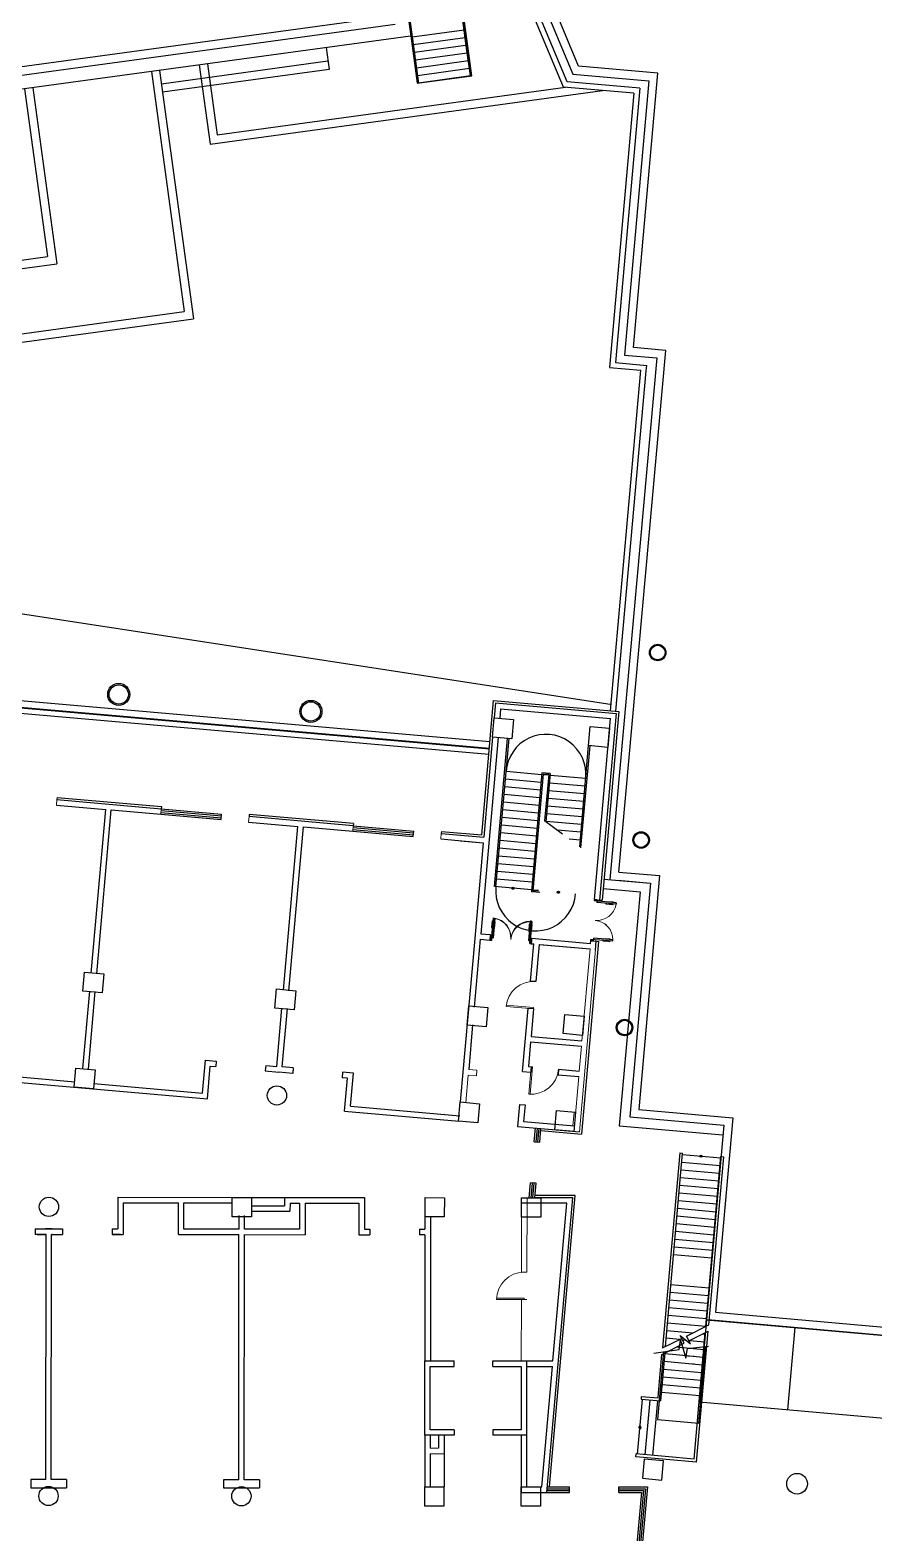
# Model space of a CAD drawing. Header units: millimetres. Extents: x 1311049 to 1489343, y -2265 to 146932.
# Drawn here: x 1392067 to 1422689, y 38219 to 92795 of the extents above; entities that cross this region are included whole.
import ezdxf

# ---------------------------------------------------------------- set-up
doc = ezdxf.new("R2010")
doc.units = ezdxf.units.MM
doc.header["$LTSCALE"] = 1000
doc.layers.get('0').update_dxf_attribs({"linetype": 'CONTINUOUS'})
for name, color, linetype in [('00外装饰面', 7, 'CONTINUOUS'), ('A-DOOR', 7, 'CONTINUOUS'), ('A—墙体', 7, 'CONTINUOUS'), ('A—楼梯、电梯、栏杆', 7, 'CONTINUOUS'), ('A—门窗', 7, 'CONTINUOUS'), ('E1-RV-1F$0$WRV-1-01-N1$0$AUDIT_D_120618114340-341', 1, 'CONTINUOUS'), ('I—平面—门', 22, 'CONTINUOUS')]:
    doc.layers.add(name, color=color, linetype=linetype)
for name, color, linetype, lineweight in [('E1-RI-1F$0$A-DOOR', 7, 'CONTINUOUS', 5), ('E1-RI-1F$0$A-WALL', 7, 'CONTINUOUS', 5), ('E1-RV-1F$0$$2$A-WALL', 7, 'CONTINUOUS', 5), ('E1-RV-1F$0$A-WALL', 7, 'CONTINUOUS', 5)]:
    doc.layers.add(name, color=color, linetype=linetype, lineweight=lineweight)
doc.layers.get('E1-RV-1F$0$WRV-1-01-N1$0$AUDIT_D_120618114340-341').off()
doc.layers.get('I—平面—门').off()

# ---------------------------------------------------------------- blocks, each defined once
blk = doc.blocks.new('$DorLib2D$00000011')
at = {"lineweight": 13}
for p, q in [((-0.483, 0.396), (-0.483, 0.235)), ((-0.417, 0.396), (-0.417, 0.235)), ((0.417, 0.396), (0.417, 0.235)), ((0.483, 0.396), (0.483, 0.235))]:
    blk.add_line(p, q, dxfattribs=at)
for p, q in [((-0.483, 0.396), (-0.467, 0.396)), ((-0.467, 0.471), (-0.467, -0.062)), ((-0.467, 0.471), (-0.433, 0.471)), ((-0.433, 0.471), (-0.433, 0.004)), ((-0.417, 0.396), (-0.433, 0.396)), ((0.417, 0.396), (0.433, 0.396)), ((0.433, 0.471), (0.433, 0.004)), ((0.467, 0.471), (0.433, 0.471)), ((0.467, 0.471), (0.467, -0.062)), ((0.483, 0.396), (0.467, 0.396)), ((-0.5, 0.004), (-0.433, 0.004)), ((-0.5, 0.004), (-0.5, -0.062)), ((-0.483, 0.235), (-0.467, 0.235)), ((-0.417, 0.235), (-0.433, 0.235)), ((0.417, 0.235), (0.433, 0.235)), ((0.5, 0.004), (0.433, 0.004)), ((0.483, 0.235), (0.467, 0.235)), ((0.5, 0.004), (0.5, -0.062)), ((-0.5, -0.062), (-0.467, -0.062)), ((0.5, -0.062), (0.467, -0.062))]:
    blk.add_line(p, q)
for centre, start, end in [((-0.467, 0.004), 0, 85.904), ((0.467, 0.004), 94.096, 180)]:
    blk.add_arc(centre, 0.467, start, end, dxfattribs=at)
blk = doc.blocks.new('door-doublewing')
at = {"layer": 'A-DOOR', "color": 4, "xscale": -0.9999999999999998, "rotation": 180}
blk.add_blockref('$DorLib2D$00000011', (0, -0.029), dxfattribs=at)
blk = doc.blocks.new('E1-RI-1F$0$SINGLE-FLUSH_VISION_-_36__')
at = {"layer": 'E1-RI-1F$0$A-DOOR'}
for p, q in [((406, -76), (406, -1075)), ((457, -76), (406, -76)), ((457, -76), (457, -1076))]:
    blk.add_line(p, q, dxfattribs=at)
blk.add_arc((457, -76), 1000, 180, 270, dxfattribs=at)
blk = doc.blocks.new('E1-RV-1F$0$3')
at = {"layer": 'A—楼梯、电梯、栏杆'}
h = blk.add_hatch(color=256, dxfattribs=at)
edge = h.paths.add_edge_path()
edge.add_arc((10773785, -7567737), 20, 138.7891, 318.7891, ccw=False)
edge.add_arc((10773785, -7567737), 20, -41.2109, 138.7891, ccw=False)
blk.add_lwpolyline([(10773800, -7567750, -1), (10773770, -7567724, -1)], format="xyb", close=True, dxfattribs=at)

msp = doc.modelspace()

# ---------------------------------------------------------------- linework, layer by layer
at = {"elevation": 0}
for points in [[(1408912, 67814), (1409609, 67753), (1409547, 67055), (1408850, 67117)], [(1412398, 67506), (1413095, 67445), (1413034, 66747), (1412336, 66809)], [(1394041, 58588), (1394739, 58526), (1394677, 57829), (1393980, 57891)], [(1401014, 57972), (1401711, 57910), (1401650, 57213), (1400953, 57274)], [(1407987, 57355), (1408684, 57294), (1408623, 56596), (1407925, 56658)], [(1411473, 57047), (1412171, 56985), (1412109, 56288), (1411412, 56350)], [(1393733, 55102), (1394430, 55040), (1394369, 54343), (1393672, 54404)], [(1407679, 53869), (1408376, 53807), (1408314, 53110), (1407617, 53172)], [(1411165, 53561), (1411862, 53499), (1411801, 52802), (1411104, 52863)], [(1399400, 50402), (1400100, 50401), (1400099, 49701), (1399399, 49702)], [(1406400, 50394), (1407100, 50393), (1407099, 49693), (1406399, 49694)], [(1409900, 50390), (1410600, 50389), (1410599, 49689), (1409899, 49690)], [(1415054, 40837), (1414357, 40899), (1414295, 40202), (1414993, 40140)], [(1406387, 39894), (1407087, 39893), (1407087, 39193), (1406387, 39194)], [(1409887, 39890), (1410587, 39889), (1410586, 39189), (1409886, 39190)]]:
    msp.add_lwpolyline(points, close=True, dxfattribs=at)
for centre, radius in [((1414843, 70189, 0), 300), ((1414843, 70189, 0), 265), ((1395284, 68668, 0), 350), ((1402257, 68051, 0), 350), ((1414242, 63381, 0), 300), ((1414242, 63381, 0), 265), ((1413640, 56572, 0), 300), ((1413640, 56572, 0), 265), ((1401024, 54106, 0), 350), ((1392750, 50060, 0), 350), ((1392737, 39560, 0), 350), ((1399737, 39552, 0), 350), ((1419900, 40006, 0), 375)]:
    msp.add_circle(centre, radius)
at = {"layer": '00外装饰面', "ltscale": 5}
for p, q in [((1408456, 63568), (1408887, 68449)), ((1408887, 68449), (1413430, 68047)), ((1413430, 68047), (1412824, 61194)), ((1393046, 64930), (1393039, 64851)), ((1393046, 64930), (1396831, 64596)), ((1396831, 64596), (1396824, 64516)), ((1400019, 64314), (1400012, 64234)), ((1403804, 63979), (1400019, 64314)), ((1403804, 63979), (1403797, 63900)), ((1406992, 63697), (1406985, 63618)), ((1406992, 63697), (1408456, 63568)), ((1412744, 61201), (1412824, 61194)), ((1412692, 59700), (1412073, 52697)), ((1412612, 59707), (1412692, 59700)), ((1410598, 52828), (1412073, 52697)), ((1411848, 50470), (1410390, 50470)), ((1410915, 39890), (1411848, 50470))]:
    msp.add_line(p, q, dxfattribs=at)
for centre in [(1395284, 68668), (1402257, 68051)]:
    msp.add_circle(centre, 400, dxfattribs=at)
at = {"layer": 'A—墙体'}
for p, q in [((1408960, 68362), (1408912, 67814)), ((1408960, 68362), (1413343, 67975)), ((1409142, 68145), (1409111, 67797)), ((1409142, 68145), (1413126, 67793)), ((1412545, 61219), (1413126, 67793)), ((1412744, 61201), (1413343, 67975)), ((1409049, 67100), (1408420, 59977)), ((1408850, 67117), (1408529, 63481)), ((1393021, 64651), (1394814, 64493)), ((1393039, 64851), (1396824, 64516)), ((1394288, 58541), (1394814, 64493)), ((1394487, 58524), (1395014, 64475)), ((1395014, 64475), (1396807, 64317)), ((1399994, 64035), (1401787, 63877)), ((1403797, 63900), (1400012, 64234)), ((1401261, 57925), (1401787, 63877)), ((1401460, 57907), (1401986, 63859)), ((1401986, 63859), (1403779, 63700)), ((1406967, 63419), (1408511, 63282)), ((1406985, 63618), (1408529, 63481)), ((1407681, 63355), (1408511, 63282)), ((1407698, 63555), (1408529, 63481)), ((1408511, 63282), (1408203, 59801)), ((1412545, 61219), (1412744, 61201)), ((1408203, 59801), (1407679, 53869)), ((1408402, 59778), (1408184, 57313)), ((1408402, 59778), (1408751, 59747)), ((1408420, 59977), (1408768, 59946)), ((1408768, 59946), (1408751, 59747)), ((1410226, 58262), (1410344, 59606)), ((1410262, 59814), (1410245, 59615)), ((1410245, 59615), (1410344, 59606)), ((1410262, 59814), (1412404, 59625)), ((1410544, 59589), (1410425, 58244)), ((1410544, 59589), (1412386, 59426)), ((1412404, 59625), (1412413, 59725)), ((1412413, 59725), (1412612, 59707)), ((1412583, 59383), (1412612, 59707)), ((1393982, 55080), (1394231, 57894)), ((1394181, 55062), (1394430, 57876)), ((1410425, 58244), (1410226, 58262)), ((1401017, 55160), (1401204, 57277)), ((1401216, 55143), (1401403, 57260)), ((1409935, 54974), (1410137, 57265)), ((1410337, 57248), (1410137, 57265)), ((1410337, 57248), (1410249, 56252)), ((1408127, 56665), (1407984, 55047)), ((1410249, 56252), (1412091, 56089)), ((1410231, 56053), (1410152, 55156)), ((1410231, 56053), (1412074, 55890)), ((1398321, 54194), (1398427, 55389)), ((1398427, 55389), (1398825, 55354)), ((1398503, 53977), (1398608, 55173)), ((1398608, 55173), (1398808, 55155)), ((1398825, 55354), (1398808, 55155)), ((1400618, 55196), (1400601, 54997)), ((1400618, 55196), (1401017, 55160)), ((1401614, 55108), (1401216, 55143)), ((1410152, 55156), (1410251, 55147)), ((1410251, 55147), (1410234, 54948)), ((1389538, 54770), (1398503, 53977)), ((1389754, 54951), (1393689, 54604)), ((1400601, 54997), (1401099, 54952)), ((1401597, 54908), (1401099, 54952)), ((1401614, 55108), (1401597, 54908)), ((1403407, 54949), (1403390, 54750)), ((1403589, 54732), (1403390, 54750)), ((1403806, 54914), (1403407, 54949)), ((1403483, 53537), (1403589, 54732)), ((1403700, 53719), (1403806, 54914)), ((1409935, 54974), (1410234, 54948)), ((1411247, 55059), (1411230, 54860)), ((1411230, 54860), (1411977, 54794)), ((1411247, 55059), (1411995, 54993)), ((1394386, 54542), (1398321, 54194)), ((1403483, 53537), (1407642, 53169)), ((1403700, 53719), (1407660, 53369)), ((1409829, 53779), (1409759, 52982)), ((1409829, 53779), (1410028, 53761)), ((1410028, 53761), (1409976, 53164)), ((1409759, 52982), (1412000, 52784)), ((1409976, 53164), (1411818, 53001)), ((1395250, 50407), (1395249, 49257)), ((1395250, 50407), (1399400, 50402)), ((1400100, 50401), (1404200, 50396)), ((1400100, 50401), (1400100, 50101)), ((1401300, 50400), (1401300, 50100)), ((1404200, 50396), (1404199, 49246)), ((1411760, 50390), (1410383, 50390)), ((1410817, 39690), (1411760, 50390)), ((1395450, 50207), (1395448, 49057)), ((1395450, 50207), (1397450, 50204)), ((1397448, 49054), (1397450, 50204)), ((1397649, 49254), (1397650, 50204)), ((1397650, 50204), (1399400, 50202)), ((1399649, 49252), (1399649, 49752)), ((1399849, 49251), (1399849, 49751)), ((1400099, 49901), (1401499, 49899)), ((1400100, 50101), (1401300, 50100)), ((1401500, 50199), (1401499, 49899)), ((1401500, 50199), (1401850, 50199)), ((1401850, 50199), (1401849, 49249)), ((1402050, 50199), (1402048, 49049)), ((1402050, 50199), (1404000, 50197)), ((1404000, 50197), (1403998, 49047)), ((1406392, 49693), (1406392, 49247)), ((1406593, 49693), (1406593, 44464)), ((1411544, 50190), (1409899, 50190)), ((1411325, 47718), (1411544, 50190)), ((1392249, 49260), (1392248, 49060)), ((1392249, 49260), (1393249, 49259)), ((1392874, 49260), (1392624, 49260)), ((1393249, 49259), (1393248, 49059)), ((1395049, 49257), (1395048, 49057)), ((1395049, 49257), (1395048, 49057)), ((1395049, 49257), (1395249, 49257)), ((1399649, 49252), (1397649, 49254)), ((1401849, 49249), (1399849, 49251)), ((1404199, 49246), (1404399, 49246)), ((1404399, 49246), (1404398, 49046)), ((1406199, 49247), (1406198, 49044)), ((1406199, 49247), (1406392, 49247)), ((1392648, 49060), (1392248, 49060)), ((1392323, 49060), (1392648, 49060)), ((1392638, 40160), (1392648, 49060)), ((1392838, 40160), (1392848, 49060)), ((1392873, 49060), (1392848, 49060)), ((1392848, 49060), (1393248, 49059)), ((1395048, 49057), (1395448, 49057)), ((1395348, 49057), (1395048, 49057)), ((1397448, 49054), (1399648, 49052)), ((1399638, 40152), (1399648, 49052)), ((1399838, 40151), (1399848, 49051)), ((1399848, 49051), (1402048, 49049)), ((1403998, 49047), (1404398, 49046)), ((1406392, 49044), (1406198, 49044)), ((1406392, 49044), (1406392, 44465)), ((1411038, 44465), (1411325, 47718)), ((1406387, 44465), (1407455, 44465)), ((1406387, 41765), (1406387, 44465)), ((1406587, 44265), (1407455, 44265)), ((1406587, 41965), (1406587, 44265)), ((1407455, 44265), (1407455, 44465)), ((1408855, 44265), (1408855, 44465)), ((1408855, 44465), (1410087, 44465)), ((1408855, 44265), (1409887, 44265)), ((1409887, 44265), (1409887, 41965)), ((1410087, 44465), (1410087, 41765)), ((1410087, 44465), (1411038, 44465)), ((1410087, 44265), (1411020, 44265)), ((1410633, 39890), (1411020, 44265)), ((1407455, 41765), (1406387, 41765)), ((1406389, 41765), (1406387, 39894)), ((1407455, 41965), (1406587, 41965)), ((1406590, 41765), (1406589, 41293)), ((1406890, 41764), (1406889, 41293)), ((1407090, 41764), (1407088, 39893)), ((1407455, 41965), (1407455, 41765)), ((1408855, 41965), (1408855, 41765)), ((1409887, 41965), (1408855, 41965)), ((1410087, 41765), (1408855, 41765)), ((1409887, 41765), (1409887, 39690)), ((1410087, 41765), (1410087, 39890)), ((1406589, 41093), (1406587, 39893)), ((1392091, 40161), (1392091, 39861)), ((1392638, 40160), (1392091, 40161)), ((1392091, 39861), (1393392, 39859)), ((1393392, 40159), (1392838, 40160)), ((1393392, 40159), (1393392, 39859)), ((1399091, 40152), (1399091, 39852)), ((1399638, 40152), (1399091, 40152)), ((1399091, 39852), (1400392, 39851)), ((1400392, 40151), (1399838, 40151)), ((1400392, 40151), (1400392, 39851)), ((1410087, 39890), (1410633, 39890)), ((1409887, 39690), (1410817, 39690))]:
    msp.add_line(p, q, dxfattribs=at)
at = {"layer": 'A—楼梯、电梯、栏杆'}
for p, q in [((1404882, 99875), (1405881, 92579)), ((1407897, 92225), (1407017, 98657)), ((1407949, 92212), (1407072, 98626)), ((1407819, 92793), (1405936, 92536)), ((1405877, 92577), (1368594, 87481)), ((1405880, 92580), (1406115, 90864)), ((1407857, 92516), (1405974, 92258)), ((1407862, 92234), (1406012, 91981)), ((1402807, 92156), (1402917, 91363)), ((1407933, 91961), (1406050, 91703)), ((1408047, 91129), (1407897, 92225)), ((1408096, 91136), (1407949, 92212)), ((1402877, 91660), (1396837, 90835)), ((1402917, 91363), (1396877, 90538)), ((1406088, 91426), (1407971, 91684)), ((1406126, 91149), (1408009, 91406)), ((1406115, 90864), (1408096, 91136)), ((1413979, 90500), (1411421, 90726)), ((1414196, 90681), (1411558, 90915)), ((1414196, 90681), (1413315, 80720)), ((1413979, 90500), (1413099, 80538)), ((1413099, 80538), (1414231, 80438)), ((1413126, 68074), (1414231, 80438)), ((1413315, 80720), (1414448, 80619)), ((1413325, 68057), (1414430, 80420)), ((1414430, 80420), (1414448, 80619)), ((1408922, 61690), (1409398, 67069)), ((1408972, 61685), (1409448, 67064)), ((1412012, 63134), (1412336, 66809)), ((1412059, 63099), (1412386, 66804)), ((1410612, 65476), (1409317, 65590)), ((1410612, 65476), (1409317, 65590)), ((1410637, 65754), (1409342, 65869)), ((1410637, 65754), (1409342, 65869)), ((1410643, 65822), (1410261, 61503)), ((1410643, 65822), (1410261, 61503)), ((1410689, 65777), (1410315, 61540)), ((1410689, 65777), (1410315, 61540)), ((1410942, 65795), (1410643, 65822)), ((1410942, 65795), (1410643, 65822)), ((1410886, 65732), (1410687, 65750)), ((1410886, 65732), (1410687, 65750)), ((1410888, 65759), (1410689, 65777)), ((1410888, 65759), (1410689, 65777)), ((1410888, 65759), (1410740, 64079)), ((1410888, 65759), (1410740, 64079)), ((1410942, 65795), (1410787, 64044)), ((1410942, 65795), (1410787, 64044)), ((1412231, 65614), (1410936, 65728)), ((1412231, 65614), (1410936, 65728)), ((1410563, 64918), (1409268, 65032)), ((1410563, 64918), (1409268, 65032)), ((1410588, 65197), (1409293, 65311)), ((1410588, 65197), (1409293, 65311)), ((1412181, 65056), (1410886, 65170)), ((1412181, 65056), (1410886, 65170)), ((1412206, 65335), (1410911, 65449)), ((1412206, 65335), (1410911, 65449)), ((1410514, 64360), (1409219, 64474)), ((1410514, 64360), (1409219, 64474)), ((1410538, 64639), (1409243, 64753)), ((1410538, 64639), (1409243, 64753)), ((1412132, 64498), (1410837, 64612)), ((1412132, 64498), (1410837, 64612)), ((1412157, 64777), (1410862, 64891)), ((1412157, 64777), (1410862, 64891)), ((1410464, 63802), (1409169, 63917)), ((1410489, 64081), (1409194, 64195)), ((1410489, 64081), (1409194, 64195)), ((1411384, 63600), (1410740, 64079)), ((1411384, 63600), (1410740, 64079)), ((1412083, 63940), (1410788, 64055)), ((1412083, 63940), (1410788, 64055)), ((1412107, 64219), (1410812, 64333)), ((1412107, 64219), (1410812, 64333)), ((1410415, 63244), (1409120, 63359)), ((1410440, 63523), (1409145, 63638)), ((1412058, 63661), (1411200, 63737)), ((1412033, 63382), (1411629, 63418)), ((1410366, 62686), (1409071, 62801)), ((1410390, 62965), (1409095, 63080)), ((1410316, 62129), (1409021, 62243)), ((1410341, 62408), (1409046, 62522)), ((1410267, 61571), (1408922, 61690)), ((1410292, 61850), (1408997, 61964)), ((1410560, 61477), (1410261, 61503)), ((1410514, 61522), (1410315, 61540)), ((1410516, 61549), (1410317, 61566)), ((1415645, 52020), (1415017, 44937)), ((1415645, 52020), (1415017, 44937)), ((1415122, 44989), (1415744, 52011)), ((1415122, 44989), (1415744, 52011)), ((1415645, 52020), (1415744, 52011)), ((1415645, 52020), (1415744, 52011)), ((1415740, 51961), (1417135, 51837)), ((1415740, 51961), (1417135, 51837)), ((1416592, 45723), (1417139, 51887)), ((1416592, 45723), (1417139, 51887)), ((1416697, 45775), (1417239, 51878)), ((1416697, 45775), (1417239, 51878)), ((1417139, 51887), (1417239, 51878)), ((1417139, 51887), (1417239, 51878)), ((1415690, 51403), (1417085, 51280)), ((1415690, 51403), (1417085, 51280)), ((1415715, 51682), (1417110, 51559)), ((1415715, 51682), (1417110, 51559)), ((1415641, 50846), (1417036, 50722)), ((1415641, 50846), (1417036, 50722)), ((1415666, 51124), (1417060, 51001)), ((1415666, 51124), (1417060, 51001)), ((1415591, 50288), (1416986, 50164)), ((1415591, 50288), (1416986, 50164)), ((1415616, 50567), (1417011, 50443)), ((1415616, 50567), (1417011, 50443)), ((1415542, 49730), (1416937, 49606)), ((1415542, 49730), (1416937, 49606)), ((1415567, 50009), (1416961, 49885)), ((1415567, 50009), (1416961, 49885)), ((1415493, 49172), (1416887, 49048)), ((1415493, 49172), (1416887, 49048)), ((1415517, 49451), (1416912, 49327)), ((1415517, 49451), (1416912, 49327)), ((1415443, 48614), (1416838, 48491)), ((1415443, 48614), (1416838, 48491)), ((1415468, 48893), (1416862, 48770)), ((1415468, 48893), (1416862, 48770)), ((1415418, 48335), (1416813, 48212)), ((1415418, 48335), (1416813, 48212)), ((1415296, 46961), (1416691, 46837)), ((1415296, 46961), (1416691, 46837)), ((1415321, 47240), (1416716, 47116)), ((1415321, 47240), (1416716, 47116)), ((1415247, 46403), (1416642, 46279)), ((1415247, 46403), (1416642, 46279)), ((1415272, 46682), (1416666, 46558)), ((1415272, 46682), (1416666, 46558)), ((1415198, 45845), (1416590, 45722)), ((1415198, 45845), (1416590, 45722)), ((1415222, 46124), (1416617, 46000)), ((1415222, 46124), (1416617, 46000)), ((1429264, 44839), (1416663, 45957)), ((1415173, 45566), (1416112, 45483)), ((1415173, 45566), (1416112, 45483)), ((1415884, 45369), (1416697, 45775)), ((1415884, 45369), (1416697, 45775)), ((1415973, 45190), (1416676, 45541)), ((1415973, 45190), (1416676, 45541)), ((1416164, 40900), (1416571, 45489)), ((1416164, 40900), (1416571, 45489)), ((1416255, 40791), (1416676, 45541)), ((1416255, 40791), (1416676, 45541)), ((1416492, 45449), (1416567, 45443)), ((1416492, 45449), (1416567, 45443)), ((1415101, 44756), (1414946, 43011)), ((1415101, 44756), (1414946, 43011)), ((1414996, 44703), (1415803, 45106)), ((1414996, 44703), (1415803, 45106)), ((1415017, 44937), (1415714, 45285)), ((1415017, 44937), (1415714, 45285)), ((1415123, 45008), (1415154, 45006)), ((1415123, 45008), (1415154, 45006)), ((1415633, 45244), (1415148, 45287)), ((1415633, 45244), (1415148, 45287)), ((1415535, 44972), (1416138, 44918)), ((1415535, 44972), (1415735, 44954)), ((1415535, 44972), (1416138, 44918)), ((1415535, 44972), (1415735, 44954)), ((1415738, 45235), (1415859, 45224)), ((1415738, 45235), (1415859, 45224)), ((1416014, 45211), (1416543, 45164)), ((1416014, 45211), (1416543, 45164)), ((1416138, 44918), (1416518, 44885)), ((1416138, 44918), (1416518, 44885)), ((1414871, 43294), (1414996, 44703)), ((1414871, 43294), (1414996, 44703)), ((1415074, 44451), (1416468, 44327)), ((1415074, 44451), (1416468, 44327)), ((1415099, 44730), (1415513, 44693)), ((1415099, 44730), (1415513, 44693)), ((1415513, 44693), (1416493, 44606)), ((1415513, 44693), (1416493, 44606)), ((1415923, 44656), (1416152, 44636)), ((1415923, 44656), (1416152, 44636)), ((1416112, 44359), (1416166, 44354)), ((1416112, 44359), (1416166, 44354)), ((1415024, 43893), (1416419, 43769)), ((1415024, 43893), (1416419, 43769)), ((1415049, 44172), (1416444, 44048)), ((1415049, 44172), (1416444, 44048)), ((1414248, 43174), (1414239, 43074)), ((1414248, 43174), (1414239, 43074)), ((1414248, 43174), (1414855, 43120)), ((1414248, 43174), (1414855, 43120)), ((1414855, 43120), (1414871, 43294)), ((1414855, 43120), (1414871, 43294)), ((1414975, 43335), (1416369, 43211)), ((1414975, 43335), (1416369, 43211)), ((1414975, 43335), (1416369, 43211)), ((1414975, 43335), (1416369, 43211)), ((1415000, 43614), (1416394, 43490)), ((1415000, 43614), (1416394, 43490)), ((1414112, 41082), (1414289, 43070)), ((1414112, 41082), (1414289, 43070)), ((1414239, 43074), (1414946, 43011)), ((1414239, 43074), (1414946, 43011)), ((1414391, 41057), (1414568, 43045)), ((1414391, 41057), (1414568, 43045)), ((1414670, 41032), (1414847, 43020)), ((1414670, 41032), (1414847, 43020)), ((1426010, 42116), (1416348, 42973)), ((1414054, 40986), (1414063, 41086)), ((1414054, 40986), (1414063, 41086)), ((1416255, 40791), (1414054, 40986)), ((1416255, 40791), (1414054, 40986)), ((1416164, 40900), (1414063, 41086)), ((1416164, 40900), (1414063, 41086))]:
    msp.add_line(p, q, dxfattribs=at)
at = {"layer": 'A—楼梯、电梯、栏杆', "ltscale": 5}
for p, q in [((1411421, 90726), (1409905, 94334)), ((1411558, 90915), (1410090, 94411)), ((1396472, 91290), (1397664, 82570)), ((1396769, 91331), (1398002, 82314)), ((1391865, 90660), (1392698, 84566)), ((1392162, 90701), (1393036, 84310)), ((1371544, 81675), (1392698, 84566)), ((1371585, 81378), (1393036, 84310)), ((1372200, 79090), (1397664, 82570)), ((1371944, 78752), (1398002, 82314))]:
    msp.add_line(p, q, dxfattribs=at)
at = {"layer": 'A—楼梯、电梯、栏杆', "ltscale": 2}
for p, q in [((1410797, 93503), (1411765, 91198)), ((1410797, 93503), (1411765, 91198)), ((1411972, 91481), (1411189, 93342)), ((1411972, 91481), (1411189, 93342)), ((1404976, 93261), (1368044, 88213)), ((1404976, 93261), (1368044, 88213)), ((1368322, 87948), (1405314, 93004)), ((1368322, 87948), (1405314, 93004)), ((1411765, 91198), (1414521, 90953)), ((1411765, 91198), (1414521, 90953)), ((1414847, 91226), (1411972, 91481)), ((1414847, 91226), (1411972, 91481)), ((1413966, 81264), (1414847, 91226)), ((1413966, 81264), (1414847, 91226)), ((1414521, 90953), (1413641, 80992)), ((1414521, 90953), (1413641, 80992)), ((1414807, 80889), (1413101, 61948)), ((1414807, 80889), (1413101, 61948)), ((1413427, 62220), (1415133, 81161)), ((1413427, 62220), (1415133, 81161)), ((1413641, 80992), (1414807, 80889)), ((1413641, 80992), (1414807, 80889)), ((1415133, 81161), (1413966, 81264)), ((1415133, 81161), (1413966, 81264))]:
    msp.add_line(p, q, dxfattribs=at)
at = {"layer": 'A—楼梯、电梯、栏杆'}
for points in [[(1412558, 103046), (1404937, 99844), (1405910, 92726)], [(1405910, 92726), (1406164, 90871)], [(1413427, 62220), (1414906, 62089), (1414155, 53597), (1417565, 53296), (1416939, 46234), (1429589, 45112)], [(1413427, 62220), (1414906, 62089), (1414155, 53597), (1417565, 53296), (1416939, 46234), (1429589, 45112)], [(1412892, 61966), (1414581, 61817), (1413830, 53325), (1417239, 53024), (1416348, 42973)], [(1413401, 61921), (1414581, 61817), (1413830, 53325), (1417239, 53024), (1416613, 45962), (1429264, 44839), (1428836, 40017)], [(1413401, 61921), (1414581, 61817), (1413830, 53325), (1417239, 53024), (1416613, 45962), (1429264, 44839), (1428836, 40017)], [(1412861, 61618), (1414201, 61499), (1413450, 53007), (1417209, 52675)], [(1415803, 45106), (1415659, 45394), (1416028, 45081), (1415884, 45369)], [(1415803, 45106), (1415659, 45394), (1416028, 45081), (1415884, 45369)], [(1419570, 42688), (1419835, 45676)], [(1414697, 44751), (1415620, 44875), (1415665, 45222), (1415860, 44571), (1415924, 44920), (1416684, 45007)], [(1415056, 44799), (1414838, 42339), (1416332, 42206), (1416580, 44995)]]:
    msp.add_lwpolyline(points, dxfattribs=at)
msp.add_lwpolyline([(1413248, 101275), (1407017, 98657), (1408047, 91129), (1406164, 90871), (1404937, 99844), (1412512, 103026)], close=True, dxfattribs=at)
at = {"layer": 'A—楼梯、电梯、栏杆', "ltscale": 5}
for points in [[(1398206, 91528), (1398598, 88653), (1412842, 90600)], [(1398503, 91568), (1398855, 88991), (1411499, 90720)]]:
    msp.add_lwpolyline(points, dxfattribs=at)
at = {"layer": 'A—楼梯、电梯、栏杆', "ltscale": 2}
msp.add_lwpolyline([(1368594, 87481), (1376436, 73950), (1413123, 68321)], dxfattribs=at)
at = {"layer": 'A—楼梯、电梯、栏杆'}
for points in [[(1409595, 61630, 0, 0, 0), (1410035, 66606, 0, 0, 0), (1411653, 66463, 0, 0, 0), (1411427, 63909, 40, 0, 0), (1411414, 63760, 0, 0, 0)], [(1409595, 61630, 0, 0, 0), (1410035, 66606, 0, 0, 0), (1411653, 66463, 0, 0, 0), (1411427, 63909, 40, 0, 0), (1411414, 63760, 0, 0, 0)], [(1411238, 61485, 0, 0, 0), (1411369, 62960, 40, 0, 0), (1411382, 63109, 0, 0, 0)], [(1411238, 61485, 0, 0, 0), (1411369, 62960, 40, 0, 0), (1411382, 63109, 0, 0, 0)], [(1416412, 51902, 0, 0, 0), (1415885, 45962, 40, 0, 0), (1415866, 45749, 0, 0, 0)], [(1416412, 51902, 0, 0, 0), (1415885, 45962, 40, 0, 0), (1415866, 45749, 0, 0, 0)], [(1414198, 42046, 0, 0, 0), (1415557, 41925, 0, 0, 0), (1415823, 44931, 40, 0, 0), (1415842, 45144, 0, 0, 0)], [(1414198, 42046, 0, 0, 0), (1415557, 41925, 0, 0, 0), (1415823, 44931, 40, 0, 0), (1415842, 45144, 0, 0, 0)]]:
    msp.add_lwpolyline(points, format="xyseb", dxfattribs=at)
for centre, start, end in [((1410789, 65768), 353.8896, 176.0066), ((1410414, 61531), 173.8896, 356.0066)]:
    msp.add_arc(centre, 1450, start, end, dxfattribs=at)
at = {"layer": 'A—门窗'}
for p, q in [((1381719, 69321), (1408756, 66961)), ((1381679, 68864), (1408716, 66504)), ((1381696, 69057), (1408733, 66697)), ((1381698, 69077), (1408734, 66717)), ((1396818, 64450), (1399010, 64256)), ((1396824, 64516), (1399016, 64322)), ((1396807, 64317), (1398998, 64123)), ((1396812, 64383), (1399004, 64189)), ((1398998, 64123), (1399016, 64322)), ((1403797, 63900), (1405988, 63706)), ((1403779, 63700), (1405971, 63507)), ((1403785, 63767), (1405977, 63573)), ((1403791, 63833), (1405983, 63639)), ((1405971, 63507), (1405988, 63706)), ((1410362, 52426), (1410406, 52925)), ((1410362, 52426), (1410561, 52409)), ((1410432, 52420), (1410476, 52919)), ((1410492, 52415), (1410536, 52913)), ((1410561, 52409), (1410605, 52907)), ((1410182, 50390), (1410230, 50932)), ((1410429, 50915), (1410230, 50932)), ((1410252, 50383), (1410300, 50926)), ((1410313, 50396), (1410360, 50921)), ((1410383, 50390), (1410429, 50915)), ((1410835, 39890), (1411638, 39890)), ((1411638, 39690), (1411638, 39890)), ((1413438, 39890), (1414468, 39890)), ((1413438, 39690), (1413438, 39890)), ((1414468, 39890), (1414256, 37495)), ((1410817, 39690), (1411638, 39690)), ((1410823, 39756), (1411638, 39756)), ((1410829, 39823), (1411638, 39823)), ((1414250, 39690), (1413411, 30224)), ((1413438, 39823), (1414396, 39823)), ((1413438, 39756), (1414323, 39756)), ((1413438, 39690), (1414250, 39690)), ((1414323, 39756), (1413904, 35039)), ((1414396, 39823), (1414184, 37434))]:
    msp.add_line(p, q, dxfattribs=at)
at = {"layer": 'E1-RI-1F$0$A-WALL'}
for p, q in [((1393039, 64851), (1393021, 64651)), ((1396807, 64317), (1396824, 64516)), ((1400012, 64234), (1399994, 64035)), ((1403779, 63700), (1403797, 63900)), ((1406985, 63618), (1406967, 63419)), ((1412586, 59408), (1412000, 52784)), ((1412386, 59426), (1412091, 56089)), ((1412074, 55890), (1411995, 54993)), ((1407966, 54847), (1407878, 53851)), ((1408265, 54821), (1407966, 54847)), ((1408283, 55020), (1407984, 55047)), ((1408283, 55020), (1408265, 54821)), ((1411977, 54794), (1411818, 53001)), ((1411813, 53503), (1411769, 53005)), ((1409898, 47690), (1409901, 50390)), ((1410098, 47689), (1410101, 50389)), ((1409898, 47690), (1410098, 47689)), ((1409894, 44465), (1409897, 46690)), ((1409897, 46690), (1410097, 46690)), ((1406589, 41293), (1406889, 41293)), ((1406589, 41093), (1407089, 41093)), ((1406388, 39894), (1407088, 39893))]:
    msp.add_line(p, q, dxfattribs=at)
at = {"layer": 'E1-RV-1F$0$$2$A-WALL'}
for p, q in [((1408960, 68362), (1408912, 67814)), ((1408960, 68362), (1413343, 67975)), ((1409142, 68145), (1409111, 67797)), ((1409142, 68145), (1413126, 67793)), ((1412545, 61219), (1413126, 67793)), ((1412744, 61201), (1413343, 67975)), ((1409049, 67100), (1408420, 59977)), ((1408850, 67117), (1408529, 63481)), ((1408511, 63282), (1408203, 59801)), ((1412545, 61219), (1412744, 61201)), ((1408402, 59778), (1408751, 59747)), ((1408420, 59977), (1408768, 59946)), ((1408768, 59946), (1408751, 59747)), ((1410262, 59814), (1410245, 59615)), ((1410262, 59814), (1412404, 59625)), ((1410569, 59587), (1412386, 59426)), ((1412404, 59625), (1412413, 59725)), ((1412413, 59725), (1412612, 59707)), ((1412583, 59383), (1412612, 59707)), ((1406387, 44465), (1407455, 44465)), ((1406387, 41765), (1406387, 44465)), ((1406587, 41965), (1406587, 44265)), ((1408855, 44465), (1410087, 44465)), ((1408855, 44265), (1409887, 44265)), ((1409887, 44265), (1409887, 41965)), ((1410087, 44465), (1410087, 41765)), ((1407455, 41765), (1406387, 41765)), ((1407455, 41965), (1406587, 41965)), ((1409887, 41965), (1408855, 41965)), ((1410087, 41765), (1408855, 41765))]:
    msp.add_line(p, q, dxfattribs=at)
at = {"layer": 'E1-RV-1F$0$A-WALL'}
for p, q in [((1407681, 63355), (1408511, 63282)), ((1407698, 63555), (1408529, 63481)), ((1406587, 44265), (1407455, 44265)), ((1407455, 44265), (1407455, 44465)), ((1408855, 44265), (1408855, 44465)), ((1407455, 41965), (1407455, 41765)), ((1408855, 41965), (1408855, 41765))]:
    msp.add_line(p, q, dxfattribs=at)

# ---------------------------------------------------------------- block references
at = {"layer": 'A-DOOR'}
for p, xscale, yscale, zscale, rotation in [((1412529, 60467), 1499.999999999088, 1499.999999999088, 1499.999999999088, 84.94762862877548), ((1412528, 60467), -1499.999999999085, 1499.999999999085, 1499.999999999085, 84.98112375808218), ((1409503, 59744), 1499.999999999088, 1499.999999999088, 1499.999999999088, 174.9476286287755), ((1409511, 59725), 1499.999999999088, 1499.999999999088, 1499.999999999088, 174.9476286287755)]:
    msp.add_blockref('door-doublewing', p, dxfattribs=dict(at, xscale=xscale, yscale=yscale, zscale=zscale, rotation=rotation))
at = {"layer": 'A—楼梯、电梯、栏杆', "yscale": 2, "zscale": 2}
for p, xscale, rotation in [((-15563549, -20074232), 2, 84.93146036413818), ((-15563549, -20074232), 2, 84.93146036413818), ((-11759032, 22842185), -1.999999999999998, 84.93299736210159), ((-11759032, 22842185), -1.999999999999998, 84.93299736210159)]:
    msp.add_blockref('E1-RV-1F$0$3', p, dxfattribs=dict(at, xscale=xscale, rotation=rotation))
at = {"layer": 'E1-RV-1F$0$WRV-1-01-N1$0$AUDIT_D_120618114340-341'}
for p, xscale, yscale, zscale, rotation in [((18383641, 20192753), 1.999999999999998, 1.999999999999998, 1.999999999999998, 264.9482967662852), ((18383641, 20192753), 1.999999999999998, 1.999999999999998, 1.999999999999998, 264.9482967662852), ((18385635, 20192312), 1.999999999999992, 1.999999999999992, 1.999999999999992, 264.9472994357823), ((18385635, 20192312), 1.999999999999992, 1.999999999999992, 1.999999999999992, 264.9472994357823)]:
    msp.add_blockref('E1-RV-1F$0$3', p, dxfattribs=dict(at, xscale=xscale, yscale=yscale, zscale=zscale, rotation=rotation))
at = {"layer": 'I—平面—门'}
for p, rotation in [((1410453, 57697), 264.9478285865905), ((1410074, 47147), 269.9322288695719)]:
    msp.add_blockref('E1-RI-1F$0$SINGLE-FLUSH_VISION_-_36__', p, dxfattribs=dict(at, rotation=rotation))
at = {"layer": 'I—平面—门', "xscale": -1, "rotation": 354.9479103803211}
msp.add_blockref('E1-RI-1F$0$SINGLE-FLUSH_VISION_-_36__', (1410713, 55183), dxfattribs=at)

doc.saveas('drawing.dxf')
